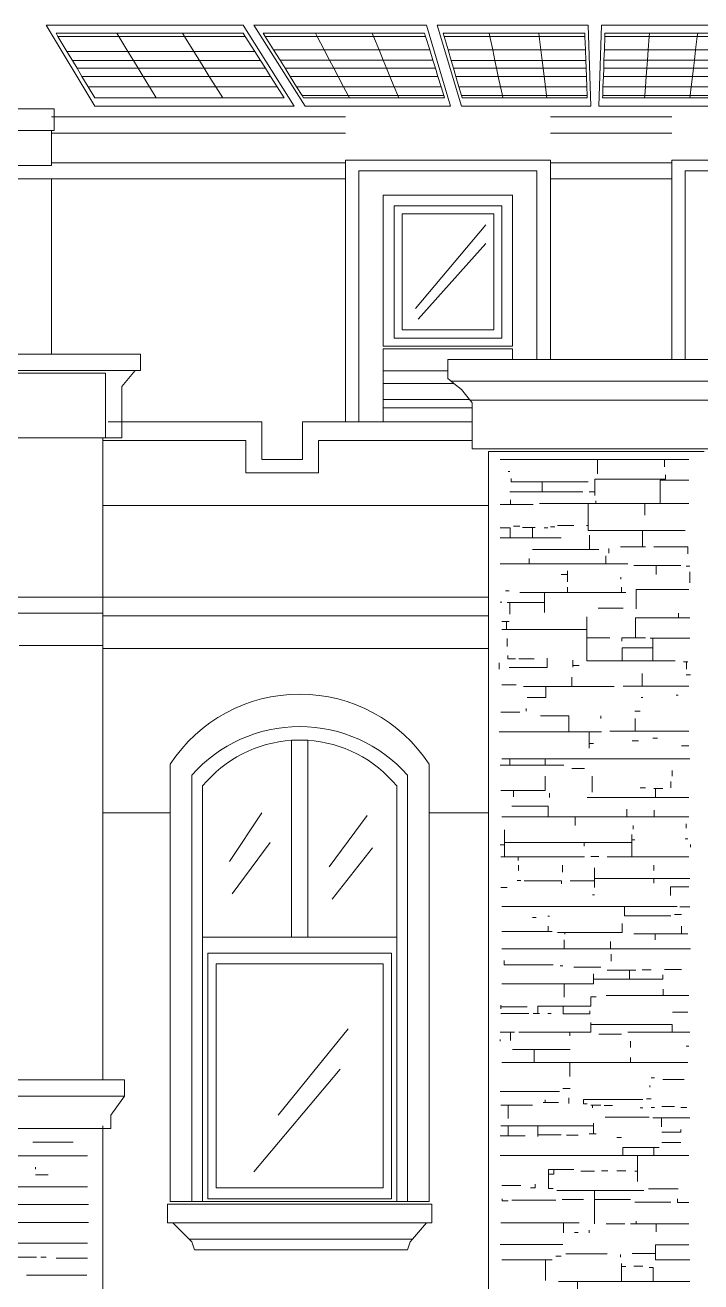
# Model space of a CAD drawing. Header units: millimetres. Extents: x 0 to 19989, y 0 to 8213.
# Drawn here: x 7604 to 10439, y 2943 to 8213 of the extents above; entities that cross this region are included whole.
import ezdxf

# ---------------------------------------------------------------- set-up
doc = ezdxf.new("R2010")
doc.units = ezdxf.units.MM
for name, color, linetype, lineweight in [('ARCH', 7, 'Continuous', 13), ('GLASS', 7, 'Continuous', 13), ('LOUVERS', 7, 'Continuous', 13), ('MASONRY', 7, 'Continuous', 13), ('SOLAR', 7, 'Continuous', 13), ('WINDOWS', 7, 'Continuous', 13)]:
    doc.layers.add(name, color=color, linetype=linetype, lineweight=lineweight)

msp = doc.modelspace()

# ---------------------------------------------------------------- linework, layer by layer
at = {"layer": 'ARCH', "color": 7, "lineweight": 13}
for p, q in [((7307.7, 7862), (7726.2, 7862)), ((7726.2, 7862), (7726.2, 7828.1)), ((7714.9, 7828.1), (7726.2, 7828.1)), ((7726.2, 7828.1), (8948, 7828.1)), ((7726.2, 7828.1), (7726.2, 7771.5)), ((9807.7, 7828.1), (10316.7, 7828.1)), ((7714.9, 7771.5), (7330.3, 7771.5)), ((7726.2, 7771.5), (7714.9, 7771.5)), ((7714.9, 7771.5), (7714.9, 7760.2)), ((7714.9, 7760.2), (8948, 7760.2)), ((7714.9, 7760.2), (7714.9, 7635.7)), ((9807.7, 7760.2), (10316.7, 7760.2)), ((8948, 7647.1), (9807.7, 7647.1)), ((8948, 7635.7), (8948, 7647.1)), ((9807.7, 7647.1), (9807.7, 7635.7)), ((10316.7, 7647.1), (11086, 7647.1)), ((10316.7, 7635.7), (10316.7, 7647.1)), ((7714.9, 7624.4), (7330.3, 7624.4)), ((7714.9, 7635.7), (8948, 7635.7)), ((7714.9, 7635.7), (7714.9, 7624.4)), ((8948, 7567.9), (8948, 7635.7)), ((9004.5, 7601.8), (9751.1, 7601.8)), ((9004.5, 6549.8), (9004.5, 7601.8)), ((9751.1, 7601.8), (9751.1, 6810)), ((9807.7, 7635.7), (10316.7, 7635.7)), ((9807.7, 7635.7), (9807.7, 7567.9)), ((10316.7, 7567.9), (10316.7, 7635.7)), ((10373.3, 7601.8), (11029.4, 7601.8)), ((10373.3, 6810), (10373.3, 7601.8)), ((7330.3, 7567.9), (7714.9, 7567.9)), ((7714.9, 7567.9), (8948, 7567.9)), ((7714.9, 7567.9), (7714.9, 6832.6)), ((8948, 6549.8), (8948, 7567.9)), ((9807.7, 7567.9), (10316.7, 7567.9)), ((9807.7, 7567.9), (9807.7, 6810)), ((10316.7, 6810), (10316.7, 7567.9)), ((9106.3, 7500), (9649.3, 7500)), ((9106.3, 6866.5), (9106.3, 7500)), ((9649.3, 7500), (9649.3, 6866.5)), ((9151.6, 7454.8), (9604.1, 7454.8)), ((9151.6, 6900.5), (9151.6, 7454.8)), ((9604.1, 7454.8), (9604.1, 6900.5)), ((9185.5, 7420.8), (9570.1, 7420.8)), ((9185.5, 6934.4), (9185.5, 7420.8)), ((9570.1, 7420.8), (9570.1, 6934.4)), ((9570.1, 6934.4), (9185.5, 6934.4)), ((9649.3, 6866.5), (9106.3, 6866.5)), ((9106.3, 6855.2), (9649.3, 6855.2)), ((9106.3, 6762.5), (9106.3, 6855.2)), ((9604.1, 6900.5), (9151.6, 6900.5)), ((9649.3, 6855.2), (9649.3, 6810)), ((7330.3, 6832.6), (7714.9, 6832.6)), ((7714.9, 6832.6), (8088.2, 6832.6)), ((8088.2, 6832.6), (8088.2, 6764.7)), ((9377.8, 6810), (9649.3, 6810)), ((9377.8, 6762.5), (9377.8, 6810)), ((9649.3, 6810), (9751.1, 6810)), ((9751.1, 6810), (9807.7, 6810)), ((9807.7, 6810), (10316.7, 6810)), ((10316.7, 6810), (10373.3, 6810)), ((10373.3, 6810), (10475.1, 6810)), ((8065.6, 6764.7), (6527.1, 6764.7)), ((6629, 6753.4), (7941.2, 6753.4)), ((7941.2, 6753.4), (7941.2, 6481.9)), ((8009, 6696.8), (8065.6, 6764.7)), ((8088.2, 6764.7), (8065.6, 6764.7)), ((9106.3, 6710.7), (9106.3, 6762.5)), ((9377.8, 6730.8), (9377.8, 6762.5)), ((8009, 6549.8), (8009, 6696.8)), ((9106.3, 6643.1), (9106.3, 6710.7)), ((9392, 6719.5), (9377.8, 6730.8)), ((9389.1, 6719.5), (9392, 6719.5)), ((9402.9, 6710.7), (9392, 6719.5)), ((9392, 6719.5), (10619.3, 6719.5)), ((9434.4, 6685.5), (9402.9, 6710.7)), ((9106.3, 6607.3), (9106.3, 6643.1)), ((9468.3, 6643.1), (9434.4, 6685.5)), ((9470.6, 6640.3), (9468.3, 6643.1)), ((9468.3, 6640.3), (9470.6, 6640.3)), ((9479.6, 6629), (9470.6, 6640.3)), ((9470.6, 6640.3), (10540.7, 6640.3)), ((9106.3, 6549.8), (9106.3, 6607.3)), ((9479.6, 6607.3), (9479.6, 6629)), ((9479.6, 6549.8), (9479.6, 6607.3)), ((7952.5, 6549.8), (8009, 6549.8)), ((8009, 6549.8), (8597.3, 6549.8)), ((8009, 6481.9), (8009, 6549.8)), ((8597.3, 6549.8), (8597.3, 6391.4)), ((8767, 6391.4), (8767, 6549.8)), ((8767, 6549.8), (8948, 6549.8)), ((8948, 6549.8), (9004.5, 6549.8)), ((9004.5, 6549.8), (9106.3, 6549.8)), ((9106.3, 6549.8), (9479.6, 6549.8)), ((9479.6, 6470.6), (9479.6, 6549.8)), ((7929.9, 6481.9), (6629, 6481.9)), ((7929.9, 6481.9), (7929.9, 6470.6)), ((7941.2, 6481.9), (7929.9, 6481.9)), ((7941.2, 6481.9), (8009, 6481.9)), ((7929.9, 6470.6), (7929.9, 6199.1)), ((7929.9, 6470.6), (8529.4, 6470.6)), ((8529.4, 6470.6), (8529.4, 6334.8)), ((8834.8, 6334.8), (8834.8, 6470.6)), ((8834.8, 6470.6), (9479.6, 6470.6)), ((9479.6, 6436.7), (9479.6, 6470.6)), ((10531.7, 6436.7), (9479.6, 6436.7)), ((8597.3, 6391.4), (8767, 6391.4)), ((9547.5, 6425.3), (10452.5, 6425.3)), ((9547.5, 6199.1), (9547.5, 6425.3)), ((8529.4, 6334.8), (8834.8, 6334.8)), ((7929.9, 6199.1), (7929.9, 5814.5)), ((7929.9, 6199.1), (9547.5, 6199.1)), ((9547.5, 5814.5), (9547.5, 6199.1)), ((6843.9, 5814.5), (7929.9, 5814.5)), ((7929.9, 5814.5), (7929.9, 5746.6)), ((7929.9, 5814.5), (9547.5, 5814.5)), ((9547.5, 5735.3), (9547.5, 5814.5)), ((6787.3, 5746.6), (7929.9, 5746.6)), ((7929.9, 5746.6), (7929.9, 5735.3)), ((7929.9, 5735.3), (7929.9, 5610.9)), ((7929.9, 5735.3), (9547.5, 5735.3)), ((9547.5, 5599.5), (9547.5, 5735.3)), ((7579.2, 5610.9), (7929.9, 5610.9)), ((7929.9, 5610.9), (7929.9, 5599.5)), ((7929.9, 5599.5), (7929.9, 4909.5)), ((7929.9, 5599.5), (9547.5, 5599.5)), ((9547.5, 4909.5), (9547.5, 5599.5)), ((7929.9, 4909.5), (7929.9, 3789.6)), ((7929.9, 4909.5), (8212.7, 4909.5)), ((9298.6, 4909.5), (9547.5, 4909.5)), ((9547.5, 2816.7), (9547.5, 4909.5)), ((2782.8, 3789.6), (7929.9, 3789.6)), ((7929.9, 3789.6), (8020.4, 3789.6)), ((8020.4, 3789.6), (8020.4, 3721.7)), ((8020.4, 3721.7), (6787.3, 3721.7)), ((7963.8, 3642.5), (8020.4, 3721.7)), ((7963.8, 3586), (7963.8, 3642.5)), ((6787.3, 3586), (7929.9, 3586)), ((7929.9, 3597.3), (7929.9, 3586)), ((7929.9, 3586), (7929.9, 2816.7)), ((7929.9, 3586), (7963.8, 3586)), ((8201.4, 3269.2), (9310, 3269.2)), ((8201.4, 3190), (8201.4, 3269.2)), ((9310, 3269.2), (9310, 3190)), ((8224, 3190), (8201.4, 3190)), ((9287.3, 3190), (8224, 3190)), ((8224, 3190), (8291.9, 3122.2)), ((9229.2, 3122.2), (9287.3, 3190)), ((9310, 3190), (9287.3, 3190)), ((8291.9, 3122.2), (8303.2, 3110.9)), ((8291.9, 3122.2), (9229.2, 3122.2)), ((8303.2, 3110.9), (8314.5, 3076.9)), ((9208.1, 3076.9), (9219.5, 3110.9)), ((9219.5, 3110.9), (9229.2, 3122.2)), ((9229.2, 3122.2), (9230.8, 3122.2)), ((8314.5, 3076.9), (9208.1, 3076.9))]:
    msp.add_line(p, q, dxfattribs=at)
at = {"layer": 'GLASS', "color": 7, "lineweight": 13}
for p, q in [((9242.1, 7024.9), (9536.2, 7375.6)), ((9253.4, 6979.6), (9536.2, 7296.4)), ((8461.5, 4705.9), (8597.3, 4909.5)), ((8880.1, 4683.3), (9038.5, 4898.2)), ((8472.9, 4570.1), (8631.2, 4785.1)), ((8891.4, 4547.5), (9061.1, 4762.4)), ((8665.2, 3642.5), (8959.3, 4004.5)), ((8563.3, 3405), (8925.3, 3834.8))]:
    msp.add_line(p, q, dxfattribs=at)
at = {"layer": 'LOUVERS', "color": 7, "lineweight": 13}
for p, q in [((9106.3, 6762.5), (9377.8, 6762.5)), ((9106.3, 6710.7), (9402.9, 6710.7)), ((9106.3, 6643.1), (9468.3, 6643.1)), ((9106.3, 6607.3), (9479.6, 6607.3))]:
    msp.add_line(p, q, dxfattribs=at)
at = {"layer": 'MASONRY', "color": 7, "lineweight": 13}
for p, q in [((10005.7, 6391.4), (9596.5, 6391.4)), ((10005.7, 6331.1), (10005.7, 6391.4)), ((10005.7, 6391.4), (10286.6, 6391.4)), ((10388.4, 6391.4), (10286.6, 6391.4)), ((10286.6, 6361.2), (10286.6, 6391.4)), ((9638, 6340.5), (9630.5, 6340.5)), ((10290.3, 6308.4), (10290.3, 6327.3)), ((9643.7, 6297.3), (9643.7, 6312.2)), ((9773.8, 6297.3), (9643.7, 6297.3)), ((9773.8, 6255.7), (9773.8, 6297.3)), ((9966.1, 6297.3), (9773.8, 6297.3)), ((10011.3, 6308.4), (9993.7, 6308.4)), ((9993.7, 6308.4), (9993.7, 6255.7)), ((10267.7, 6308.4), (10011.3, 6308.4)), ((10290.3, 6308.4), (10267.7, 6308.4)), ((10267.7, 6304.7), (10267.7, 6206.6)), ((10267.7, 6304.7), (10290.3, 6304.7)), ((10388.4, 6304.7), (10290.3, 6304.7)), ((9638, 6255.7), (9773.8, 6255.7)), ((9639.9, 6221.7), (9639.9, 6202.9)), ((9773.8, 6255.7), (9943.4, 6255.7)), ((9969.8, 6255.7), (9993.7, 6255.7)), ((9993.7, 6255.7), (9993.7, 6240.6)), ((9596.5, 6202.9), (9639.9, 6202.9)), ((9639.9, 6202.9), (9736, 6202.9)), ((9877.5, 6206.6), (9762.4, 6206.6)), ((9877.5, 6206.6), (9966.1, 6206.6)), ((9966.1, 6114.3), (9966.1, 6206.6)), ((9998.1, 6206.6), (9966.1, 6206.6)), ((9998.1, 6206.6), (9998.1, 6217.9)), ((9998.1, 6206.6), (10203.6, 6206.6)), ((10267.7, 6206.6), (10203.6, 6206.6)), ((10203.6, 6157.6), (10203.6, 6206.6)), ((10388.4, 6206.6), (10267.7, 6206.6)), ((9905.7, 6114.3), (9837.9, 6114.3)), ((9966.1, 6114.3), (9958.5, 6114.3)), ((9966.1, 6114.3), (9966.1, 6093.7)), ((9596.5, 6104.8), (9639.3, 6104.8)), ((9596.5, 6063.3), (9639.3, 6063.3)), ((9639.3, 6104.8), (9639.3, 6063.3)), ((9732.3, 6063.3), (9639.3, 6063.3)), ((9679.5, 6112.4), (9653.1, 6112.4)), ((9690.8, 6106.7), (9717.2, 6106.7)), ((9717.2, 6106.7), (9732.3, 6106.7)), ((9732.3, 6106.7), (9732.3, 6063.3)), ((9743.6, 6106.7), (9732.3, 6106.7)), ((9852.9, 6063.3), (9732.3, 6063.3)), ((9781.3, 6104.8), (9796.4, 6104.8)), ((9807.7, 6108.6), (9826.5, 6108.6)), ((9966.1, 6093.7), (10194.2, 6093.7)), ((9971.7, 6014.3), (9971.7, 6074.7)), ((10194.2, 6093.7), (10194.2, 6025.6)), ((10373.3, 6093.7), (10194.2, 6093.7)), ((9971.7, 6014.3), (9732.3, 6014.3)), ((9971.7, 6014.3), (10011.3, 6014.3)), ((10052.8, 6018.1), (10052.8, 5999.2)), ((10101.8, 6025.6), (10194.2, 6025.6)), ((10194.2, 6025.6), (10207.4, 6025.6)), ((10241.3, 6025.5), (10365.8, 6025.5)), ((10365.8, 6025.5), (10383.9, 6025.5)), ((10383.9, 6025.5), (10383.9, 5995.5)), ((9719.1, 5976.6), (9719.1, 5954)), ((10039.6, 5954), (10039.6, 5987.9)), ((9596.5, 5954), (9719.1, 5954)), ((10039.6, 5954), (9719.1, 5954)), ((9879.3, 5908.7), (9852.9, 5908.7)), ((9879.3, 5908.7), (9879.3, 5923.8)), ((9879.3, 5908.7), (9879.3, 5878.6)), ((10132, 5954), (10039.6, 5954)), ((10158.4, 5946.5), (10250.8, 5946.5)), ((10250.8, 5908.7), (10250.8, 5946.5)), ((10250.8, 5946.5), (10354.4, 5946.5)), ((10392.2, 5944.6), (10377.1, 5944.6)), ((10392.2, 5920.1), (10392.2, 5874.8)), ((9879.3, 5833.3), (9879.3, 5856)), ((10103.7, 5889.9), (10103.7, 5897.4)), ((10105.6, 5833.3), (10105.6, 5856)), ((9619.2, 5840.9), (9634.2, 5840.9)), ((9679.5, 5833.3), (9782.7, 5833.3)), ((9782.7, 5791.9), (9782.7, 5833.3)), ((9782.7, 5833.3), (9879.3, 5833.3)), ((10105.6, 5833.3), (9879.3, 5833.3)), ((10105.6, 5833.3), (10124.4, 5833.3)), ((10388.4, 5846), (10167, 5846)), ((10167, 5846), (10167, 5822)), ((10167, 5822), (10167, 5765.5)), ((9596.5, 5793.7), (9604.1, 5793.7)), ((9626.7, 5791.9), (9638, 5791.9)), ((9638, 5742.8), (9638, 5791.9)), ((9782.7, 5791.9), (9638, 5791.9)), ((9782.7, 5791.9), (9782.7, 5765.5)), ((9782.7, 5765.5), (9782.7, 5750.4)), ((10007.5, 5767.3), (10113.1, 5767.3)), ((10345, 5746.6), (10345, 5727.8)), ((9622.9, 5712.7), (9604.1, 5712.7)), ((9622.9, 5712.7), (9622.9, 5678.7)), ((9634.2, 5712.7), (9622.9, 5712.7)), ((9961, 5678.7), (9961, 5731.5)), ((10345, 5727.8), (10164.6, 5727.8)), ((10164.6, 5727.8), (10164.6, 5643.7)), ((10345, 5727.8), (10392.2, 5727.8)), ((9604.1, 5678.7), (9622.9, 5678.7)), ((9961, 5678.7), (9622.9, 5678.7)), ((9626.7, 5607.1), (9626.7, 5641)), ((9961, 5642.9), (9961, 5678.7)), ((9961, 5642.9), (9961, 5546.8)), ((9961, 5642.9), (10056.6, 5642.9)), ((10107.4, 5629.7), (10107.4, 5643.7)), ((10107.4, 5643.7), (10164.6, 5643.7)), ((10164.6, 5643.7), (10207.4, 5643.7)), ((10226.2, 5642.3), (10237.6, 5642.3)), ((10237.6, 5642.3), (10237.6, 5602.2)), ((10237.6, 5642.3), (10252.6, 5642.3)), ((10252.6, 5642.3), (10392.2, 5642.3)), ((10109.4, 5546.8), (10109.4, 5602.2)), ((10109.4, 5602.2), (10237.6, 5602.2)), ((10237.6, 5602.2), (10237.6, 5546.8)), ((9592.8, 5539.2), (9592.8, 5512.8)), ((9628.7, 5554.9), (9628.7, 5569.4)), ((9660.6, 5554.9), (9628.7, 5554.9)), ((9675.7, 5556.2), (9739.8, 5556.2)), ((9794.2, 5519.1), (9794.2, 5558.1)), ((9902, 5550.5), (9902, 5527.9)), ((9961, 5546.8), (9969.8, 5546.8)), ((9969.8, 5546.8), (10109.4, 5546.8)), ((10109.4, 5546.8), (10237.6, 5546.8)), ((10331.8, 5546.8), (10237.6, 5546.8)), ((10379, 5543), (10365.8, 5543)), ((10379, 5543), (10379, 5512.8)), ((10384.6, 5543), (10379, 5543)), ((9634.2, 5519.1), (9794.2, 5519.1)), ((9902, 5520.4), (9902, 5527.9)), ((9928.4, 5527.9), (9902, 5527.9)), ((10192.3, 5494), (10192.3, 5441.2)), ((10377.1, 5488.3), (10395.9, 5488.3)), ((9604.1, 5446.8), (9664.4, 5446.8)), ((9694.6, 5439.3), (9788.8, 5439.3)), ((9788.8, 5439.3), (9788.8, 5392.8)), ((9898.2, 5439.3), (9788.8, 5439.3)), ((9898.2, 5478.9), (9898.2, 5439.3)), ((10075.4, 5439.3), (9898.2, 5439.3)), ((10113.1, 5441.2), (10192.3, 5441.2)), ((10388.4, 5441.2), (10192.3, 5441.2)), ((9788.8, 5392.8), (9709.7, 5392.8)), ((10196.1, 5394), (10188.5, 5394)), ((10343.1, 5403.5), (10335.6, 5403.5)), ((9679.5, 5331.8), (9600.3, 5331.8)), ((9705.9, 5346.9), (9705.9, 5335.6)), ((10162.1, 5335.6), (10184.8, 5335.6)), ((9807.7, 5316.9), (9766.2, 5316.9)), ((9884.9, 5316.9), (9807.7, 5316.9)), ((9884.9, 5248.9), (9884.9, 5316.9)), ((10018.9, 5305.4), (10018.9, 5316.7)), ((10164, 5305.4), (10164, 5252.6)), ((9611.6, 5248.9), (9592.8, 5248.9)), ((9884.9, 5248.9), (9611.6, 5248.9)), ((9884.9, 5248.9), (9969.8, 5248.9)), ((9969.8, 5199.8), (9969.8, 5248.9)), ((10022.6, 5248.9), (9969.8, 5248.9)), ((10056.6, 5252.6), (10164, 5252.6)), ((10388.4, 5252.6), (10164, 5252.6)), ((10237.6, 5222.5), (10256.4, 5222.5)), ((9969.8, 5199.8), (9969.8, 5181)), ((9988.7, 5199.8), (9969.8, 5199.8)), ((10177.2, 5211.2), (10150.8, 5211.2)), ((10388.4, 5190.4), (10358.2, 5190.4)), ((9638, 5135.6), (9604.1, 5135.6)), ((9638, 5135.6), (9638, 5109.4)), ((9638, 5135.6), (9785.1, 5135.6)), ((9785.1, 5135.6), (9785.1, 5109.4)), ((9785.1, 5135.6), (9969.8, 5135.6)), ((9969.8, 5135.6), (10000, 5135.6)), ((10000, 5135.6), (10354.4, 5135.6)), ((10392.2, 5135.6), (10354.4, 5135.6)), ((9596.5, 5109.4), (9638, 5109.4)), ((9785.1, 5109.4), (9638, 5109.4)), ((9796.4, 5109.4), (9785.1, 5109.4)), ((9785.2, 5003.8), (9785.2, 5064.1)), ((9864.3, 5109.4), (9796.4, 5109.4)), ((9951, 5096.2), (9898.2, 5096.2)), ((9983, 5064.1), (9983, 4996.2)), ((10318.6, 5064.1), (10318.6, 5086.7)), ((10207.4, 5015.1), (10184.8, 5015.1)), ((10241.3, 5011.3), (10248.9, 5011.3)), ((10248.9, 4973.6), (10248.9, 5011.3)), ((10279, 5011.3), (10248.9, 5011.3)), ((10313, 5041.5), (10313, 5015.1)), ((9600.3, 5003.8), (9653.1, 5003.8)), ((9653.1, 4977.4), (9653.1, 5003.8)), ((9653.1, 5003.8), (9785.2, 5003.8)), ((9803.9, 4973.6), (9803.9, 4992.5)), ((10248.9, 4973.6), (9962.3, 4973.6)), ((10248.9, 4973.6), (10388.4, 4973.6)), ((9798.3, 4937.7), (9645.6, 4937.7)), ((9798.3, 4892.5), (9798.3, 4937.7)), ((10128.2, 4924.6), (10128.2, 4892.5)), ((10243.2, 4920.8), (10243.2, 4892.5)), ((9798.3, 4892.5), (9604.1, 4892.5)), ((9798.3, 4892.5), (9911.4, 4892.5)), ((9911.4, 4856.7), (9911.4, 4892.5)), ((10128.2, 4892.5), (9911.4, 4892.5)), ((10243.2, 4892.5), (10128.2, 4892.5)), ((10154.6, 4841.6), (10154.6, 4856.7)), ((10243.2, 4892.5), (10388.4, 4892.5)), ((10377.1, 4864.3), (10377.1, 4845.4)), ((9615.4, 4785.1), (9615.4, 4837.9)), ((10148.9, 4796.4), (10148.9, 4819)), ((10148.9, 4796.4), (10148.9, 4785.1)), ((10148.9, 4796.4), (10162.1, 4796.4)), ((10384.6, 4800.2), (10373.3, 4800.2)), ((9615.4, 4775.6), (9596.5, 4775.6)), ((9615.4, 4785.1), (9615.4, 4775.6)), ((9615.4, 4785.1), (9871.8, 4785.1)), ((9615.4, 4775.6), (9615.4, 4724.7)), ((9871.8, 4785.1), (9949.1, 4785.1)), ((9949.1, 4785.1), (9949.1, 4770)), ((9949.1, 4785.1), (10148.9, 4785.1)), ((10148.9, 4724.7), (10148.9, 4785.1)), ((10395.9, 4766.2), (10395.9, 4777.5)), ((9615.4, 4724.7), (9600.3, 4724.7)), ((9615.4, 4724.7), (9671.9, 4724.7)), ((9671.9, 4709.7), (9671.9, 4724.7)), ((9671.9, 4724.7), (9951, 4724.7)), ((9673.8, 4690.8), (9673.8, 4668.2)), ((9858.6, 4660.6), (9858.6, 4690.8)), ((9977.4, 4726.6), (10011.3, 4726.6)), ((10148.9, 4724.7), (10045.2, 4724.7)), ((10388.4, 4724.7), (10148.9, 4724.7)), ((10241.3, 4690.8), (10241.3, 4668.2)), ((9992.5, 4634.2), (9992.5, 4679.5)), ((9626.7, 4596.5), (9600.3, 4596.5)), ((9668.2, 4626.7), (9683.3, 4626.7)), ((9854.8, 4624.7), (9698.3, 4624.7)), ((9854.8, 4611.6), (9854.8, 4624.7)), ((9890.6, 4624.8), (9992.5, 4624.8)), ((9992.5, 4634.2), (9992.5, 4624.8)), ((10241.3, 4634.2), (9992.5, 4634.2)), ((9992.5, 4596.5), (9992.5, 4624.8)), ((10392.2, 4634.2), (10241.3, 4634.2)), ((10241.3, 4634.2), (10241.3, 4615.4)), ((10388.4, 4599.8), (10311.1, 4599.8)), ((10311.1, 4599.8), (10311.1, 4562.6)), ((9992.5, 4566.4), (9984.9, 4566.4)), ((10118.8, 4517.3), (9604.1, 4517.3)), ((10118.8, 4517.3), (10118.8, 4477.8)), ((10118.8, 4517.3), (10339.4, 4517.3)), ((10358.2, 4483.4), (10328.1, 4483.4)), ((10392.2, 4515.5), (10350.7, 4515.5)), ((9732.3, 4470.2), (9747.4, 4470.2)), ((9803.9, 4475.9), (9796.4, 4475.9)), ((9798.3, 4411.8), (9798.3, 4434.4)), ((10109.3, 4408.1), (10109.3, 4445.7)), ((10118.8, 4477.8), (10313, 4477.8)), ((10358.2, 4402.3), (10358.2, 4434.4)), ((9798.3, 4411.8), (9604.1, 4411.8)), ((9798.3, 4411.8), (9815.2, 4411.8)), ((9837.9, 4408.1), (9868, 4408.1)), ((9866.1, 4340), (9866.1, 4377.8)), ((9868, 4408.1), (10109.3, 4408.1)), ((9868, 4400.5), (9868, 4408.1)), ((10158.4, 4402.3), (10247, 4402.3)), ((10247, 4377.8), (10247, 4402.3)), ((10358.2, 4402.3), (10247, 4402.3)), ((10358.2, 4402.3), (10384.6, 4402.3)), ((9604.1, 4340), (9721, 4340)), ((9721, 4340), (9739.8, 4340)), ((9739.8, 4340), (9866.1, 4340)), ((9866.1, 4340), (10060.3, 4340)), ((10060.3, 4370.3), (10060.3, 4340)), ((10395.9, 4340), (10060.3, 4340)), ((9613.5, 4291.1), (9613.5, 4272.3)), ((9613.5, 4272.3), (9819, 4272.3)), ((9860.5, 4268.5), (9849.2, 4268.5)), ((10062.2, 4317.5), (10062.2, 4287.3)), ((9905.7, 4262.8), (10018.9, 4262.8)), ((9988.7, 4234.5), (9988.7, 4211.9)), ((10045.2, 4249.6), (10139.5, 4249.6)), ((10139.5, 4211.9), (10139.5, 4249.6)), ((10165.9, 4249.6), (10139.5, 4249.6)), ((10192.3, 4251.5), (10230, 4251.5)), ((10279, 4211.9), (10279, 4230.8)), ((10286.6, 4253.4), (10358.2, 4253.4)), ((9866.1, 4193.1), (9604.1, 4193.1)), ((9866.1, 4193.1), (9866.1, 4136.5)), ((9866.1, 4193.1), (9988.7, 4193.1)), ((9988.7, 4193.1), (9988.7, 4211.9)), ((10139.5, 4211.9), (9988.7, 4211.9)), ((10139.5, 4211.9), (10279, 4211.9)), ((10280.9, 4170.4), (10280.9, 4144)), ((9977.4, 4098.8), (9977.4, 4137.7)), ((9977.4, 4137.7), (10000, 4137.7)), ((10041.5, 4144), (10280.9, 4144)), ((10280.9, 4144), (10388.4, 4144)), ((9600.3, 4102.6), (9600.3, 4096.9)), ((9600.3, 4087.5), (9600.3, 4096.9)), ((9709.7, 4096.9), (9600.3, 4096.9)), ((9600.3, 4068.6), (9717.2, 4068.6)), ((9736, 4068.6), (9754.9, 4068.6)), ((9754.9, 4098.8), (9754.9, 4068.6)), ((9754.9, 4098.8), (9860.7, 4098.8)), ((9754.9, 4068.6), (9762.4, 4068.6)), ((9796.4, 4068.6), (9811.5, 4068.6)), ((9860.7, 4098.8), (9860.7, 4066.8)), ((9860.7, 4098.8), (9977.4, 4098.8)), ((9860.7, 4066.8), (9973.6, 4066.8)), ((9973.6, 4066.8), (9973.6, 4079.9)), ((10384.6, 4074.3), (10320.5, 4074.3)), ((9977.4, 4021.6), (9977.4, 4030.9)), ((9977.4, 4021.6), (9977.4, 3989.4)), ((9977.4, 4021.6), (10318.8, 4021.6)), ((10318.8, 4021.6), (10318.8, 3989.4)), ((9639.9, 3989.4), (9596.5, 3989.4)), ((9596.5, 3951.7), (9596.5, 3959.3)), ((9639.9, 3989.4), (9639.9, 3955.5)), ((9639.9, 3989.4), (9656.9, 3989.4)), ((9675.7, 3989.4), (9888.8, 3989.4)), ((9888.8, 3974.4), (9888.8, 3989.4)), ((9977.4, 3989.4), (9888.8, 3989.4)), ((10011.3, 3981.9), (10105.6, 3981.9)), ((10132, 3989.4), (10318.8, 3989.4)), ((10318.8, 3989.4), (10392.2, 3989.4)), ((9739.8, 3917.7), (9649.3, 3917.7)), ((9739.8, 3863.1), (9739.8, 3917.7)), ((9754.9, 3917.7), (9739.8, 3917.7)), ((9890.6, 3917.7), (9754.9, 3917.7)), ((10143.3, 3925.3), (10143.3, 3951.7)), ((10377.1, 3931), (10388.4, 3931)), ((9739.8, 3863.1), (9604.1, 3863.1)), ((9888.8, 3863.1), (9739.8, 3863.1)), ((9888.8, 3863.1), (9888.8, 3804.7)), ((10116.9, 3863.1), (9888.8, 3863.1)), ((10143.3, 3863.1), (10116.9, 3863.1)), ((10143.3, 3863.1), (10143.3, 3883.9)), ((10143.3, 3863.1), (10196.1, 3863.1)), ((10196.1, 3863.1), (10211.2, 3863.1)), ((10211.2, 3863.1), (10226.2, 3863.1)), ((10226.2, 3863.1), (10264, 3863.1)), ((10384.6, 3863.1), (10264, 3863.1)), ((10230, 3799), (10245.1, 3799)), ((9860.5, 3753.8), (9890.6, 3753.8)), ((10224.4, 3759.4), (10224.4, 3767)), ((10369.5, 3791.5), (10279, 3791.5)), ((9845.4, 3740.6), (9596.5, 3740.6)), ((9777.5, 3695.3), (9785.1, 3695.3)), ((9785.1, 3695.3), (9785.1, 3706.6)), ((9841.6, 3695.3), (9785.1, 3695.3)), ((9885, 3714.2), (9885, 3691.6)), ((10196.1, 3707.9), (9946, 3707.9)), ((9946, 3707.9), (9946, 3689.7)), ((9946, 3689.7), (9962.3, 3689.7)), ((10230, 3710.4), (10211.2, 3710.4)), ((9600.3, 3684), (9630.5, 3684)), ((9630.5, 3684), (9630.5, 3627.5)), ((9732.3, 3684), (9630.5, 3684)), ((9977.4, 3684), (9984.9, 3684)), ((9984.9, 3672.7), (9984.9, 3684)), ((10018.9, 3684), (9984.9, 3684)), ((10067.9, 3682.1), (10033.9, 3682.1)), ((10196.1, 3672.7), (10184.8, 3672.7)), ((10245.1, 3674.6), (10230, 3674.6)), ((10328.1, 3678.4), (10275.3, 3678.4)), ((10354.4, 3674.6), (10380.8, 3674.6)), ((9630.5, 3597.3), (9600.3, 3597.3)), ((9630.5, 3597.3), (9754.9, 3597.3)), ((9630.5, 3597.3), (9630.5, 3555.8)), ((9754.9, 3559.6), (9754.9, 3597.3)), ((9988.7, 3597.3), (9754.9, 3597.3)), ((9988.7, 3597.3), (9988.7, 3608.6)), ((9988.7, 3597.3), (9988.7, 3563.3)), ((10222.5, 3633.1), (10037.7, 3633.1)), ((10237.6, 3631.2), (10273.4, 3631.2)), ((10273.4, 3631.2), (10273.4, 3593.5)), ((10392.2, 3631.2), (10273.4, 3631.2)), ((9630.5, 3555.8), (9596.5, 3555.8)), ((9702.1, 3555.8), (9630.5, 3555.8)), ((9754.9, 3559.6), (9754.9, 3552)), ((9754.9, 3559.6), (9852.9, 3559.6)), ((9924.6, 3557.7), (9875.6, 3557.7)), ((9969.8, 3563.3), (9988.7, 3563.3)), ((9988.7, 3563.3), (10000, 3563.3)), ((10086.7, 3548.3), (10105.6, 3548.3)), ((10275.3, 3571), (10354.4, 3571)), ((10354.4, 3571), (10354.4, 3582.2)), ((7805.4, 3529.4), (7635.7, 3529.4)), ((10241.3, 3506.6), (10111.2, 3506.6)), ((10111.2, 3506.6), (10111.2, 3472.9)), ((10241.3, 3506.6), (10241.3, 3472.9)), ((10264, 3506.6), (10241.3, 3506.6)), ((10275.3, 3527.5), (10354.4, 3527.5)), ((7322.8, 3471), (7865.8, 3471)), ((9596.5, 3472.9), (10111.2, 3472.9)), ((10173.5, 3472.9), (10111.2, 3472.9)), ((10173.5, 3472.9), (10173.5, 3406.9)), ((10173.5, 3472.9), (10241.3, 3472.9)), ((10388.4, 3472.9), (10241.3, 3472.9)), ((7647.1, 3416.3), (7647.1, 3423.8)), ((7647.1, 3391.8), (7699.9, 3391.8)), ((9800.1, 3394.3), (9800.1, 3414.4)), ((9800.1, 3414.4), (9822.8, 3414.4)), ((9800.1, 3394.3), (9800.1, 3335.2)), ((9800.1, 3394.3), (9822.8, 3394.3)), ((9822.8, 3394.3), (9822.8, 3414.4)), ((9822.8, 3414.4), (9905.7, 3414.4)), ((9935.9, 3406.9), (9992.5, 3406.9)), ((10022.6, 3408.7), (10049, 3408.7)), ((10086.7, 3408.7), (10124.4, 3408.7)), ((10162.1, 3406.9), (10173.5, 3406.9)), ((10173.5, 3363.5), (10173.5, 3406.9)), ((7865.8, 3340.9), (7458.5, 3340.9)), ((9604.1, 3346.5), (9683.3, 3346.5)), ((9743.4, 3337.7), (9724.7, 3337.7)), ((9743.4, 3352.2), (9743.4, 3337.7)), ((9800.1, 3335.2), (9819, 3335.2)), ((9834.1, 3325.8), (9992.5, 3325.8)), ((9992.5, 3288.1), (9992.5, 3325.8)), ((10199.9, 3325.8), (9992.5, 3325.8)), ((10218.7, 3333.3), (10305.4, 3333.3)), ((10305.4, 3333.3), (10343.1, 3333.3)), ((7869.5, 3267.3), (7458.5, 3267.3)), ((9606, 3291.9), (9606, 3283)), ((9606, 3283), (9630.5, 3283)), ((9645.6, 3286.2), (9830.3, 3286.2)), ((9947.2, 3288.1), (9856.7, 3288.1)), ((9992.5, 3288.1), (9992.5, 3186.3)), ((9992.5, 3288.1), (10143.3, 3288.1)), ((10162.1, 3276.9), (10177.2, 3276.9)), ((10177.2, 3276.9), (10313, 3276.9)), ((10341.3, 3291.9), (10341.3, 3275.5)), ((10341.3, 3275.5), (10388.4, 3275.5)), ((7458.5, 3191.9), (7869.5, 3191.9)), ((9600.3, 3190), (9862.4, 3190)), ((9862.4, 3190), (9928.4, 3190)), ((9862.4, 3148.6), (9862.4, 3190)), ((10120.7, 3186.3), (10041.5, 3186.3)), ((10167.8, 3186.3), (10143.3, 3186.3)), ((10167.8, 3186.3), (10167.8, 3197.6)), ((10167.8, 3186.3), (10250.8, 3186.3)), ((10250.8, 3152.3), (10250.8, 3186.3)), ((10388.4, 3186.3), (10250.8, 3186.3)), ((9924.6, 3150.5), (9909.5, 3150.5)), ((9969.8, 3159.9), (9969.8, 3148.6)), ((7865.8, 3105.2), (7564.1, 3105.2)), ((9596.5, 3099.5), (9860.5, 3099.5)), ((9871.8, 3060), (10045.2, 3060)), ((10101.8, 3046.8), (10101.8, 3058.1)), ((10248.9, 3061.8), (10150.8, 3061.8)), ((10248.9, 3061.8), (10248.9, 3099)), ((10248.9, 3099), (10388.4, 3099)), ((10248.9, 3061.8), (10248.9, 3035.5)), ((7466.1, 3046.8), (7650.8, 3046.8)), ((7669.7, 3046.8), (7692.3, 3046.8)), ((7865.8, 3043), (7733.8, 3043)), ((9604.1, 3035.4), (9787, 3035.4)), ((9787, 2948.7), (9787, 3035.4)), ((9815.2, 3035.4), (9787, 3035.4)), ((9830.3, 3050.5), (9852.9, 3050.5)), ((10105.6, 3007.2), (10105.6, 3020.4)), ((10105.6, 3007.2), (10105.6, 2944.9)), ((10105.6, 3007.2), (10124.4, 3007.2)), ((10158.4, 3009), (10196.1, 3009)), ((10248.9, 3035.5), (10392.2, 3035.5)), ((7862, 2971.3), (7609.4, 2971.3)), ((10222.5, 3003.3), (10238.8, 3003.3)), ((10238.8, 3003.3), (10238.8, 2944.9)), ((9841.6, 2944.9), (9920.8, 2944.9)), ((9920.8, 2835.6), (9920.8, 2944.9)), ((10105.6, 2944.9), (9920.8, 2944.9)), ((10105.6, 2944.9), (10238.8, 2944.9)), ((10392.2, 2944.9), (10238.8, 2944.9))]:
    msp.add_line(p, q, dxfattribs=at)
at = {"layer": 'SOLAR', "color": 7, "lineweight": 13}
for p, q in [((7692.3, 8212.7), (8518.1, 8212.7)), ((7895.9, 7873.3), (7692.3, 8212.7)), ((7733.3, 8178.7), (7988.3, 8178.7)), ((7741.3, 8165.5), (7733.3, 8178.7)), ((7988.3, 8178.7), (8264, 8178.7)), ((7988.3, 8178.7), (7996.4, 8165.5)), ((8264, 8178.7), (8518.9, 8178.7)), ((8264, 8178.7), (8272.2, 8165.5)), ((8518.1, 8212.7), (8733, 7873.3)), ((8518.9, 8178.7), (8527.3, 8165.5)), ((8563.3, 8212.7), (9287.3, 8212.7)), ((8778.3, 7873.3), (8563.3, 8212.7)), ((8602.7, 8178.7), (8822.4, 8178.7)), ((8610.9, 8165.5), (8602.7, 8178.7)), ((8822.4, 8178.7), (9060, 8178.7)), ((8822.4, 8178.7), (8829.3, 8165.5)), ((9060, 8178.7), (9279.7, 8178.7)), ((9060, 8178.7), (9065.4, 8165.5)), ((9279.7, 8178.7), (9283.8, 8165.5)), ((9287.3, 8212.7), (9389.1, 7873.3)), ((9332.6, 8212.7), (9966.1, 8212.7)), ((9434.4, 7873.3), (9332.6, 8212.7)), ((9358.4, 8178.7), (9550.9, 8178.7)), ((9362.3, 8165.5), (9358.4, 8178.7)), ((9550.9, 8178.7), (9759, 8178.7)), ((9550.9, 8178.7), (9553.7, 8165.5)), ((9759, 8178.7), (9951.6, 8178.7)), ((9759, 8178.7), (9760.7, 8165.5)), ((9951.6, 8178.7), (9952.1, 8165.5)), ((9966.1, 8212.7), (9977.4, 7873.3)), ((10011.3, 7873.3), (10022.6, 8212.7)), ((10022.6, 8212.7), (10633.5, 8212.7)), ((10036.2, 8165.5), (10036.7, 8178.7)), ((10036.7, 8178.7), (10223.6, 8178.7)), ((10223.6, 8178.7), (10222.6, 8165.5)), ((10223.6, 8178.7), (10425.7, 8178.7)), ((10425.7, 8178.7), (10424.1, 8165.5)), ((10425.7, 8178.7), (10612.7, 8178.7)), ((7779.1, 8102.6), (7741.3, 8165.5)), ((7741.3, 8165.5), (7996.4, 8165.5)), ((7996.4, 8165.5), (8034.8, 8102.6)), ((7996.4, 8165.5), (8272.2, 8165.5)), ((8272.2, 8165.5), (8311.3, 8102.6)), ((8272.2, 8165.5), (8527.3, 8165.5)), ((8527.3, 8165.5), (8567.1, 8102.6)), ((8646.2, 8109.1), (8610.9, 8165.5)), ((8610.9, 8165.5), (8829.3, 8165.5)), ((8829.3, 8165.5), (8858.8, 8109.1)), ((8829.3, 8165.5), (9065.4, 8165.5)), ((9065.4, 8165.5), (9088.6, 8109.1)), ((9065.4, 8165.5), (9283.8, 8165.5)), ((9283.8, 8165.5), (9301.2, 8109.1)), ((9378.8, 8109.1), (9362.3, 8165.5)), ((9362.3, 8165.5), (9553.7, 8165.5)), ((9553.7, 8165.5), (9565.6, 8109.1)), ((9553.7, 8165.5), (9760.7, 8165.5)), ((9760.7, 8165.5), (9767.6, 8109.1)), ((9760.7, 8165.5), (9952.1, 8165.5)), ((9952.1, 8165.5), (9954.4, 8109.1)), ((10034.1, 8109.1), (10036.2, 8165.5)), ((10036.2, 8165.5), (10222.6, 8165.5)), ((10222.6, 8165.5), (10218.2, 8109.1)), ((10222.6, 8165.5), (10424.1, 8165.5)), ((10424.1, 8165.5), (10417.2, 8109.1)), ((10424.1, 8165.5), (10610.5, 8165.5)), ((7802.3, 8063.9), (7779.1, 8102.6)), ((7779.1, 8102.6), (8034.8, 8102.6)), ((7821.7, 8031.7), (7802.3, 8063.9)), ((7802.3, 8063.9), (8058.5, 8063.9)), ((8034.8, 8102.6), (8058.5, 8063.9)), ((8034.8, 8102.6), (8311.3, 8102.6)), ((8058.5, 8063.9), (8078.2, 8031.7)), ((8058.5, 8063.9), (8335.4, 8063.9)), ((8311.3, 8102.6), (8335.4, 8063.9)), ((8311.3, 8102.6), (8567.1, 8102.6)), ((8335.4, 8063.9), (8355.4, 8031.7)), ((8335.4, 8063.9), (8591.5, 8063.9)), ((8567.1, 8102.6), (8591.5, 8063.9)), ((8591.5, 8063.9), (8611.9, 8031.7)), ((8673.4, 8065.6), (8646.2, 8109.1)), ((8646.2, 8109.1), (8858.8, 8109.1)), ((8694.6, 8031.7), (8673.4, 8065.6)), ((8673.4, 8065.6), (8881.5, 8065.6)), ((8858.8, 8109.1), (8881.5, 8065.6)), ((8858.8, 8109.1), (9088.6, 8109.1)), ((8881.5, 8065.6), (8899.2, 8031.7)), ((8881.5, 8065.6), (9106.5, 8065.6)), ((9088.6, 8109.1), (9106.5, 8065.6)), ((9088.6, 8109.1), (9301.2, 8109.1)), ((9106.5, 8065.6), (9120.4, 8031.7)), ((9106.5, 8065.6), (9314.6, 8065.6)), ((9301.2, 8109.1), (9314.6, 8065.6)), ((9314.6, 8065.6), (9325, 8031.7)), ((9392, 8063.9), (9378.8, 8109.1)), ((9378.8, 8109.1), (9565.6, 8109.1)), ((9401.5, 8031.7), (9392, 8063.9)), ((9392, 8063.9), (9575.1, 8063.9)), ((9565.6, 8109.1), (9575.1, 8063.9)), ((9565.6, 8109.1), (9767.6, 8109.1)), ((9575.1, 8063.9), (9581.9, 8031.7)), ((9575.1, 8063.9), (9773.1, 8063.9)), ((9767.6, 8109.1), (9773.1, 8063.9)), ((9767.6, 8109.1), (9954.4, 8109.1)), ((9773.1, 8063.9), (9777, 8031.7)), ((9773.1, 8063.9), (9956.2, 8063.9)), ((9954.4, 8109.1), (9956.2, 8063.9)), ((9956.2, 8063.9), (9957.5, 8031.7)), ((10031.3, 8031.7), (10032.5, 8065.6)), ((10032.5, 8065.6), (10034.1, 8109.1)), ((10032.5, 8065.6), (10214.8, 8065.6)), ((10034.1, 8109.1), (10218.2, 8109.1)), ((10214.8, 8065.6), (10212.2, 8031.7)), ((10218.2, 8109.1), (10214.8, 8065.6)), ((10214.8, 8065.6), (10411.9, 8065.6)), ((10218.2, 8109.1), (10417.2, 8109.1)), ((10411.9, 8065.6), (10407.7, 8031.7)), ((10417.2, 8109.1), (10411.9, 8065.6)), ((10411.9, 8065.6), (10594.2, 8065.6)), ((10417.2, 8109.1), (10601.3, 8109.1)), ((7842, 7997.9), (7821.7, 8031.7)), ((7821.7, 8031.7), (8078.2, 8031.7)), ((8078.2, 8031.7), (8098.8, 7997.9)), ((8078.2, 8031.7), (8355.4, 8031.7)), ((8355.4, 8031.7), (8376.5, 7997.9)), ((8355.4, 8031.7), (8611.9, 8031.7)), ((8611.9, 8031.7), (8633.3, 7997.9)), ((8715.7, 7997.9), (8694.6, 8031.7)), ((8694.6, 8031.7), (8899.2, 8031.7)), ((8899.2, 8031.7), (8916.9, 7997.9)), ((8899.2, 8031.7), (9120.4, 8031.7)), ((9120.4, 8031.7), (9134.3, 7997.9)), ((9120.4, 8031.7), (9325, 8031.7)), ((9325, 8031.7), (9335.5, 7997.9)), ((9411.4, 7997.9), (9401.5, 8031.7)), ((9401.5, 8031.7), (9581.9, 8031.7)), ((9581.9, 8031.7), (9589.1, 7997.9)), ((9581.9, 8031.7), (9777, 8031.7)), ((9777, 8031.7), (9781.2, 7997.9)), ((9777, 8031.7), (9957.5, 8031.7)), ((9957.5, 8031.7), (9958.8, 7997.9)), ((10030, 7997.9), (10031.3, 8031.7)), ((10031.3, 8031.7), (10212.2, 8031.7)), ((10212.2, 8031.7), (10209.5, 7997.9)), ((10212.2, 8031.7), (10407.7, 8031.7)), ((10407.7, 8031.7), (10403.6, 7997.9)), ((10407.7, 8031.7), (10588.7, 8031.7)), ((7868.2, 7954.3), (7842, 7997.9)), ((7842, 7997.9), (8098.8, 7997.9)), ((8098.8, 7997.9), (8125.4, 7954.3)), ((8098.8, 7997.9), (8376.5, 7997.9)), ((8376.5, 7997.9), (8403.6, 7954.3)), ((8376.5, 7997.9), (8633.3, 7997.9)), ((8633.3, 7997.9), (8660.9, 7954.3)), ((8742.9, 7954.3), (8715.7, 7997.9)), ((8715.7, 7997.9), (8916.9, 7997.9)), ((8916.9, 7997.9), (8939.6, 7954.3)), ((8916.9, 7997.9), (9134.3, 7997.9)), ((9134.3, 7997.9), (9152.2, 7954.3)), ((9134.3, 7997.9), (9335.5, 7997.9)), ((9335.5, 7997.9), (9348.9, 7954.3)), ((9424.2, 7954.3), (9411.4, 7997.9)), ((9411.4, 7997.9), (9589.1, 7997.9)), ((9589.1, 7997.9), (9598.3, 7954.3)), ((9589.1, 7997.9), (9781.2, 7997.9)), ((9781.2, 7997.9), (9786.5, 7954.3)), ((9781.2, 7997.9), (9958.8, 7997.9)), ((9958.8, 7997.9), (9960.6, 7954.3)), ((10028.4, 7954.3), (10030, 7997.9)), ((10030, 7997.9), (10209.5, 7997.9)), ((10209.5, 7997.9), (10206.2, 7954.3)), ((10209.5, 7997.9), (10403.6, 7997.9)), ((10403.6, 7997.9), (10398.3, 7954.3)), ((10403.6, 7997.9), (10583.1, 7997.9)), ((7896.5, 7907.2), (7868.2, 7954.3)), ((7868.2, 7954.3), (8125.4, 7954.3)), ((8154.2, 7907.2), (7896.5, 7907.2)), ((8125.4, 7954.3), (8154.2, 7907.2)), ((8125.4, 7954.3), (8403.6, 7954.3)), ((8432.9, 7907.2), (8154.2, 7907.2)), ((8403.6, 7954.3), (8432.9, 7907.2)), ((8403.6, 7954.3), (8660.9, 7954.3)), ((8690.6, 7907.2), (8432.9, 7907.2)), ((8660.9, 7954.3), (8690.6, 7907.2)), ((8766.1, 7917.3), (8742.9, 7954.3)), ((8742.9, 7954.3), (8939.6, 7954.3)), ((8772.3, 7907.2), (8766.1, 7917.3)), ((8766.1, 7917.3), (8958.9, 7917.3)), ((8964.2, 7907.2), (8772.3, 7907.2)), ((8939.6, 7954.3), (8958.9, 7917.3)), ((8939.6, 7954.3), (9152.2, 7954.3)), ((8958.9, 7917.3), (8964.2, 7907.2)), ((8958.9, 7917.3), (9167.5, 7917.3)), ((9171.6, 7907.2), (8964.2, 7907.2)), ((9152.2, 7954.3), (9167.5, 7917.3)), ((9152.2, 7954.3), (9348.9, 7954.3)), ((9167.5, 7917.3), (9171.6, 7907.2)), ((9167.5, 7917.3), (9360.3, 7917.3)), ((9363.4, 7907.2), (9171.6, 7907.2)), ((9348.9, 7954.3), (9360.3, 7917.3)), ((9360.3, 7917.3), (9363.4, 7907.2)), ((9435.1, 7917.3), (9424.2, 7954.3)), ((9424.2, 7954.3), (9598.3, 7954.3)), ((9438, 7907.2), (9435.1, 7917.3)), ((9435.1, 7917.3), (9606.1, 7917.3)), ((9608.2, 7907.2), (9438, 7907.2)), ((9598.3, 7954.3), (9606.1, 7917.3)), ((9598.3, 7954.3), (9786.5, 7954.3)), ((9606.1, 7917.3), (9608.2, 7907.2)), ((9606.1, 7917.3), (9791, 7917.3)), ((9792.2, 7907.2), (9608.2, 7907.2)), ((9786.5, 7954.3), (9791, 7917.3)), ((9786.5, 7954.3), (9960.6, 7954.3)), ((9791, 7917.3), (9792.2, 7907.2)), ((9791, 7917.3), (9962, 7917.3)), ((9962.4, 7907.2), (9792.2, 7907.2)), ((9960.6, 7954.3), (9962, 7917.3)), ((9962, 7917.3), (9962.4, 7907.2)), ((10026.7, 7907.2), (10027.1, 7917.3)), ((10202.5, 7907.2), (10026.7, 7907.2)), ((10027.1, 7917.3), (10028.4, 7954.3)), ((10027.1, 7917.3), (10203.3, 7917.3)), ((10028.4, 7954.3), (10206.2, 7954.3)), ((10203.3, 7917.3), (10202.5, 7907.2)), ((10392.5, 7907.2), (10202.5, 7907.2)), ((10206.2, 7954.3), (10203.3, 7917.3)), ((10203.3, 7917.3), (10393.8, 7917.3)), ((10206.2, 7954.3), (10398.3, 7954.3)), ((10393.8, 7917.3), (10392.5, 7907.2)), ((10568.3, 7907.2), (10392.5, 7907.2)), ((10398.3, 7954.3), (10393.8, 7917.3)), ((10393.8, 7917.3), (10570, 7917.3)), ((10398.3, 7954.3), (10576, 7954.3)), ((8733, 7873.3), (7895.9, 7873.3)), ((9389.1, 7873.3), (8778.3, 7873.3)), ((9977.4, 7873.3), (9434.4, 7873.3)), ((10576.9, 7873.3), (10011.3, 7873.3))]:
    msp.add_line(p, q, dxfattribs=at)
at = {"layer": 'WINDOWS', "color": 7, "lineweight": 13}
for p, q in [((8721.7, 5213.8), (8721.7, 4389.1)), ((8789.6, 5213.8), (8789.6, 4389.1)), ((8212.7, 5113.1), (8212.7, 4909.5)), ((9298.6, 5113.1), (9298.6, 4909.5)), ((8303.2, 5067.9), (8303.2, 3280.5)), ((9208.1, 5067.9), (9208.1, 3280.5)), ((8348.4, 5022.6), (8348.4, 4389.1)), ((9162.9, 5022.6), (9162.9, 4389.1)), ((8212.7, 4909.5), (8212.7, 3280.5)), ((9298.6, 4909.5), (9298.6, 3280.5)), ((8348.4, 4389.1), (8348.4, 3280.5)), ((8348.4, 4389.1), (8721.7, 4389.1)), ((8721.7, 4389.1), (8789.6, 4389.1)), ((8789.6, 4389.1), (9162.9, 4389.1)), ((9162.9, 4389.1), (9162.9, 3280.5)), ((8371, 4321.3), (9140.3, 4321.3)), ((8371, 3291.9), (8371, 4321.3)), ((9140.3, 4321.3), (9140.3, 3291.9)), ((8405, 4276), (9106.3, 4276)), ((8405, 3337.1), (8405, 4276)), ((9106.3, 4276), (9106.3, 3337.1)), ((9106.3, 3337.1), (8405, 3337.1)), ((8212.7, 3280.5), (8303.2, 3280.5)), ((8303.2, 3280.5), (8348.4, 3280.5)), ((8348.4, 3280.5), (9162.9, 3280.5)), ((9140.3, 3291.9), (8371, 3291.9)), ((9162.9, 3280.5), (9208.1, 3280.5)), ((9208.1, 3280.5), (9298.6, 3280.5))]:
    msp.add_line(p, q, dxfattribs=at)
for centre, radius, start, end in [((8755.7, 4759), 648.3, 33.1141, 146.8859), ((8755.7, 4666.9), 604.6, 41.5445, 138.4555), ((8755.7, 4687.6), 527.3, 93.6897, 140.5554), ((8755.7, 4687.6), 527.3, 86.3103, 93.6897), ((8755.7, 4687.6), 527.3, 39.4446, 86.3103)]:
    msp.add_arc(centre, radius, start, end, dxfattribs=at)

doc.saveas('drawing.dxf')
